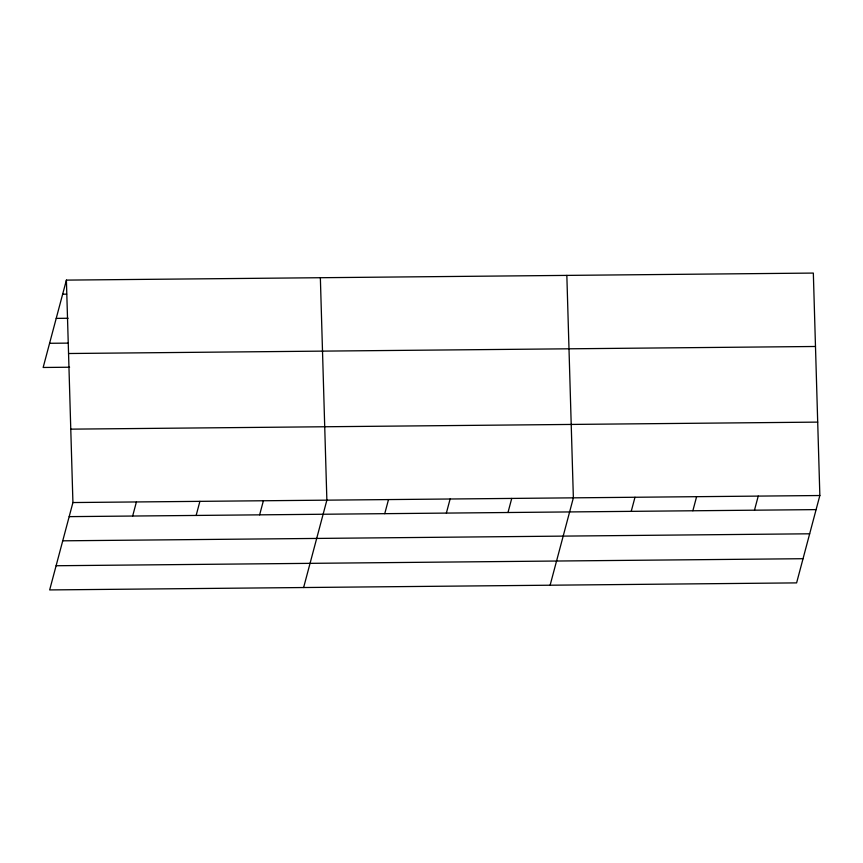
<?xml version="1.0" encoding="UTF-8"?>
<svg xmlns="http://www.w3.org/2000/svg" width="863" height="863" viewBox="0 0 863 863"><rect width="100%" height="100%" fill="white"/><g stroke="black" fill="none" stroke-linecap="round" stroke-linejoin="round"><path stroke-width="1.29" d="M66.397 280.108L72.924 502.546L49.666 589.925L796.603 582.892L819.85 495.524L813.334 273.075L66.397 280.108L43.15 367.476L69.601 367.228M132.654 516.042L136.408 501.953M196.149 515.448L199.892 501.36M259.634 514.844L263.388 500.756M303.625 587.53L326.872 500.162L320.356 277.713M384.747 513.668L388.501 499.58M446.365 513.086L450.119 498.997M507.994 512.503L511.737 498.415M550.119 585.211L573.366 497.843L566.84 275.394M631.231 511.349L634.985 497.261M692.86 510.767L696.603 496.678M754.478 510.184L758.232 496.096M62.654 294.197L66.613 294.154M56.214 318.382L68.123 318.264M49.59 343.291L68.101 343.118M68.555 353.517L815.481 346.484M70.766 429.148L817.703 422.115M72.924 502.546L819.85 495.524M69.169 516.635L816.096 509.612M62.74 540.821L809.667 533.798M56.106 565.74L803.032 558.706"/></g></svg>
